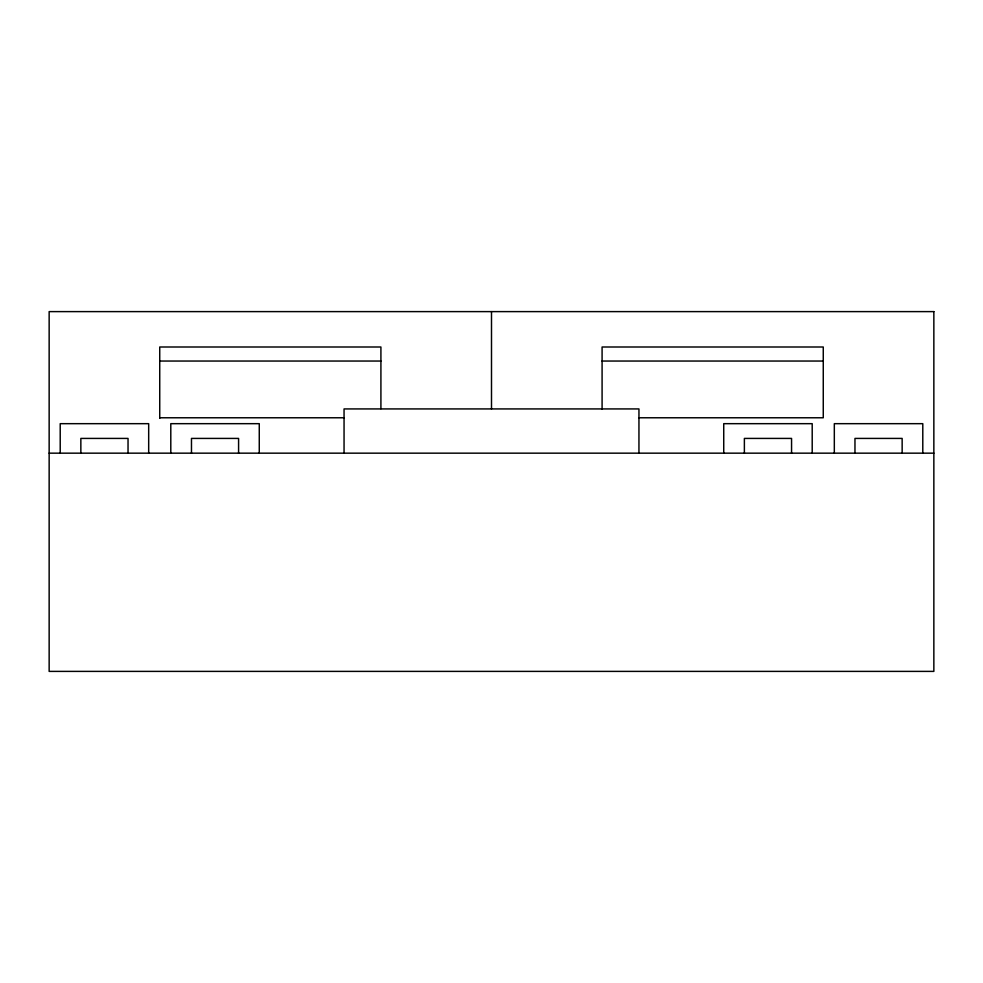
<?xml version="1.0" encoding="UTF-8"?>
<svg xmlns="http://www.w3.org/2000/svg" width="983" height="983" viewBox="0 0 983 983"><rect width="100%" height="100%" fill="white"/><g stroke="black" fill="none" stroke-linecap="round" stroke-linejoin="round"><path stroke-width="1.47" d="M159.738 361.044L380.913 361.044M602.087 361.044L823.263 361.044M159.738 417.775L344.05 417.775M638.95 417.775L823.263 417.775L823.263 346.999L602.087 346.999L602.087 409.235M49.15 453.163L933.85 453.163M922.791 453.163L922.791 423.673L834.321 423.673L834.321 453.163M902.148 453.163L902.148 438.418L854.964 438.418L854.964 453.163M812.204 453.163L812.204 423.673L723.734 423.673L723.734 453.163M791.561 453.163L791.561 438.418L744.377 438.418L744.377 453.163M638.95 453.163L638.95 408.928L344.05 408.928L344.05 453.163M491.5 311.611L491.5 409.026M380.913 408.744L380.913 346.999L159.738 346.999L159.738 418.266M259.266 453.163L259.266 423.673L170.796 423.673L170.796 453.163M238.586 453.163L238.586 438.418L191.476 438.418L191.476 453.163M148.679 453.163L148.679 423.673L60.209 423.673L60.209 453.163M128.036 453.163L128.036 438.418L80.852 438.418L80.852 453.163M933.85 311.611L49.15 311.611L49.15 671.389L933.85 671.389L933.85 311.611"/></g></svg>
